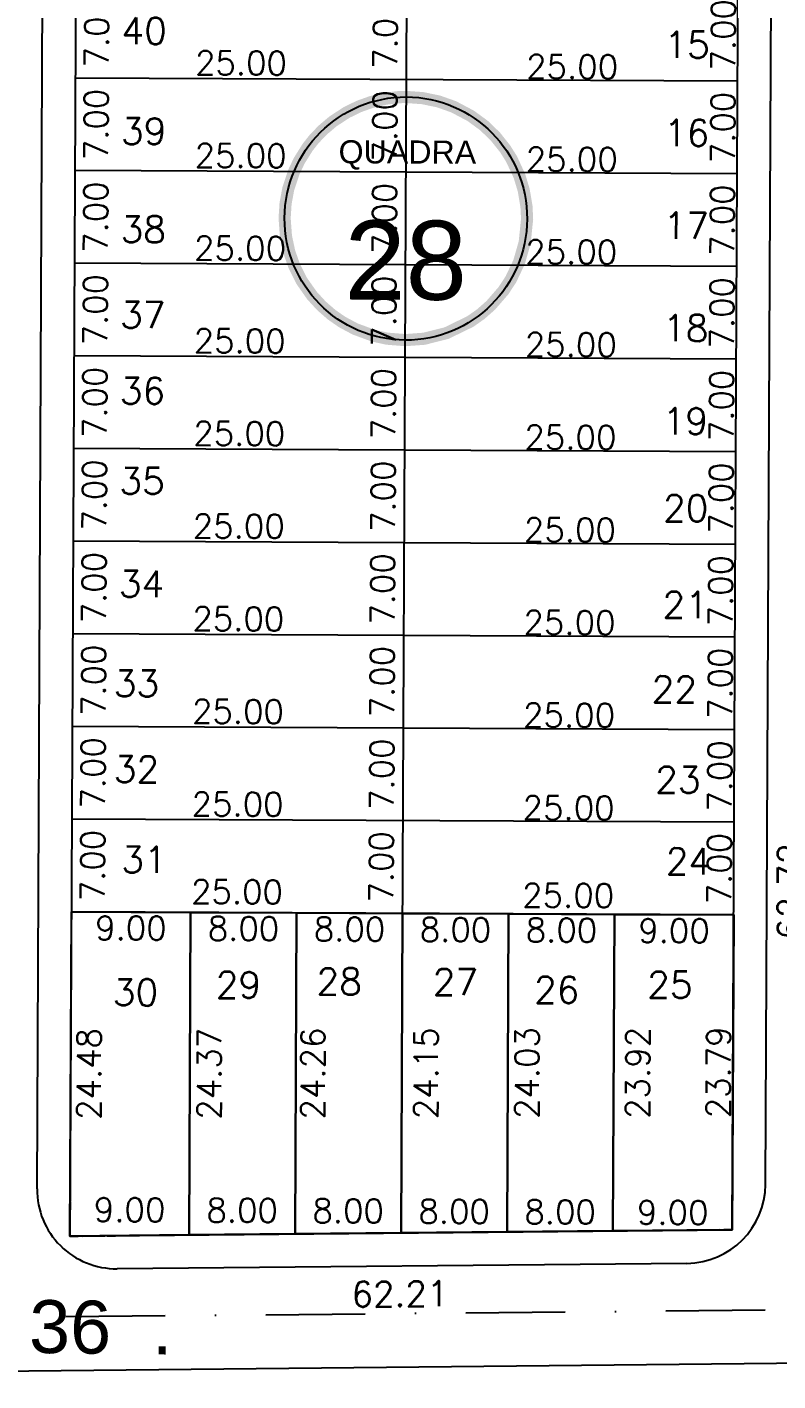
# Model space of a CAD drawing. Header units: millimetres. Extents: x -4430026 to 4783824, y 584 to 9593110.
# Drawn here: x 2924.2 to 2980.8, y 1505.6 to 1607.9 of the extents above; entities that cross this region are included whole.
import ezdxf
from ezdxf.enums import TextEntityAlignment as Align

# ---------------------------------------------------------------- set-up
doc = ezdxf.new("R2010")
doc.units = ezdxf.units.MM
for name, pattern in [('DASHDOT', [1, 0.5, -0.25, 0, -0.25]), ('HIDDEN', [0.375, 0.25, -0.125]), ('HIDDEN2', [0.1875, 0.125, -0.0625])]:
    doc.linetypes.add(name, pattern=pattern)
for name, color, linetype in [('BOUNDARY LOTES', 2, 'Continuous'), ('Calçada', 1, 'Continuous'), ('CANTOS', 9, 'HIDDEN'), ('Cota', 8, 'Continuous'), ('COTAS', 8, 'Continuous'), ('Lotes', 2, 'Continuous'), ('Nomes de Ruas', 3, 'Continuous'), ('Numero de lotes', 5, 'Continuous'), ('númeraçãoquadras', 4, 'Continuous'), ('Projeção', 8, 'HIDDEN2'), ('QUADRA', 4, 'Continuous')]:
    doc.layers.add(name, color=color, linetype=linetype)
doc.styles.add('arcad1', font='romans.shx')
doc.styles.add('ARIAL', font='arial.ttf', dxfattribs={"height": 0.25})
doc.styles.add('ROMANS', font='romans.shx')
doc.styles.add('STYLE1', font='sanss___.ttf')
doc.dimstyles.new('BOLA100', dxfattribs={"dimscale": 0, "dimtxt": 1.9, "dimasz": 0.18, "dimexe": 0.18, "dimexo": 0.063, "dimgap": 0, "dimtad": 1, "dimzin": 4, "dimdsep": 46, "dimtxsty": 'ROMANS', "dimcen": 0.09, "dimse1": 1, "dimse2": 1, "dimsd1": 1, "dimsd2": 1, "dimclrt": 256, "dimaunit": 1, "dimadec": 4, "dimazin": 0, "dimtfac": 1.2, "dimtix": 1, "dimtmove": 2, "dimatfit": 3, "dimfxl": 1, "dimtvp": 2, "dimtolj": 1, "dimtzin": 4, "dimarcsym": 0})
doc.dimstyles.get("Standard").update_dxf_attribs({"dimtxt": 0.18, "dimasz": 0.18, "dimexe": 0.18, "dimexo": 0.0625, "dimgap": 0.09, "dimtad": 0, "dimtih": 1, "dimtoh": 1, "dimdec": 4, "dimzin": 0, "dimdsep": 46, "dimtxsty": 'Standard', "dimcen": 0.09, "dimadec": 0, "dimazin": 0, "dimtfac": 1, "dimtdec": 4, "dimtofl": 0, "dimtmove": 0, "dimatfit": 3, "dimfxl": 1, "dimtolj": 1, "dimtzin": 0, "dimarcsym": 0})

# ---------------------------------------------------------------- blocks, each defined once
blk = doc.blocks.new('NUM_quadra')
at = {"color": 6, "const_width": 0.02}
blk.add_lwpolyline([(-0.0134, 0.1996), (-0.034, 0.1971), (-0.0579, 0.1914), (-0.0779, 0.1842), (-0.0981, 0.1743), (-0.1208, 0.1594), (-0.1377, 0.145), (-0.1521, 0.1299), (-0.1625, 0.1166), (-0.1764, 0.0942), (-0.1852, 0.0754), (-0.1941, 0.0483), (-0.1985, 0.0243), (-0.2, 0), (-0.1977, -0.0299), (-0.1921, -0.0556), (-0.1839, -0.0786), (-0.1713, -0.1033), (-0.1546, -0.1269), (-0.1389, -0.1439), (-0.1219, -0.1586), (-0.1046, -0.1705), (-0.0831, -0.1819), (-0.0531, -0.1928), (-0.0302, -0.1977), (0, -0.2), (0.0309, -0.1976), (0.0677, -0.1882), (0.1069, -0.169), (0.124, -0.1569), (0.1407, -0.1421), (0.1614, -0.1181), (0.1737, -0.0992), (0.187, -0.071), (0.1962, -0.0386), (0.2, 0), (0.1989, 0.0205), (0.1943, 0.0473), (0.1871, 0.0707), (0.1741, 0.0984), (0.1635, 0.1151), (0.1472, 0.1354), (0.1285, 0.1533), (0.1063, 0.1694), (0.0782, 0.1841), (0.0533, 0.1928), (0.0267, 0.1982), (0, 0.2)], close=True, dxfattribs=at)
blk.add_circle((0, 0), 0.2)
at = {"color": 3, "insert": (-0.1114, 0.1285), "char_height": 0.038, "width": 0.2663, "attachment_point": 1, "style": 'STYLE1'}
blk.add_mtext('\\fArial|b0|i0|c0|p34;QUADRA', dxfattribs=at)
at = {"color": 3, "style": 'STYLE1'}
blk.add_attdef('00', text='', height=0.13, dxfattribs=at).set_placement((0, -0.1335), align=Align.CENTER)
blk = doc.blocks.new('*D13719')
at = {"layer": 'DEFPOINTS', "color": 0, "linetype": 'ByBlock'}
for p in [(2983.46, 1510.96), (2983.46, 1510.96), (2921.26, 1510.37)]:
    blk.add_point(p, dxfattribs=at)
at = {"layer": 'COTAS', "linetype": 'ByBlock', "insert": (2952.31, 1512.16), "char_height": 1.9, "attachment_point": 5, "rotation": 0.5439, "style": 'ROMANS'}
blk.add_mtext('\\A1;62.21', dxfattribs=at)
blk = doc.blocks.new('*D13726')
at = {"layer": 'DEFPOINTS', "color": 0, "linetype": 'ByBlock'}
for p in [(2983.76, 1573.67), (2983.46, 1510.96), (2983.46, 1510.96)]:
    blk.add_point(p, dxfattribs=at)
at = {"layer": 'COTAS', "linetype": 'ByBlock', "insert": (2981.78, 1542.57), "char_height": 1.9, "attachment_point": 5, "rotation": 89.7286, "style": 'ROMANS'}
blk.add_mtext('\\A1;62.72', dxfattribs=at)
blk = doc.blocks.new('*D11274')
at = {"layer": 'DEFPOINTS', "color": 0}
for p in [(2977.51, 1540.79), (2980.01, 1540.78), (2977.39, 1517)]:
    blk.add_point(p, dxfattribs=at)
at = {"layer": 'Cota', "color": 41, "insert": (2976.35, 1528.9), "char_height": 1.8, "attachment_point": 5, "rotation": 89.7286, "style": 'ROMANS'}
blk.add_mtext('\\A1;23.79', dxfattribs=at)
blk = doc.blocks.new('*D11312')
at = {"layer": 'DEFPOINTS', "color": 0}
for p in [(2929.98, 1611.02), (2929.95, 1604.02), (2932.99, 1604)]:
    blk.add_point(p, dxfattribs=at)
at = {"layer": 'Cota', "color": 41, "insert": (2929.41, 1607.52), "char_height": 1.8, "attachment_point": 5, "rotation": 89.7286, "style": 'ROMANS'}
blk.add_mtext('\\A1;7.00', dxfattribs=at)
blk = doc.blocks.new('*D11313')
at = {"layer": 'DEFPOINTS', "color": 0}
for p in [(2927.81, 1604.5), (2952.81, 1604.39), (2952.79, 1601.5)]:
    blk.add_point(p, dxfattribs=at)
at = {"layer": 'Cota', "color": 41, "insert": (2940.31, 1605.16), "char_height": 1.8, "attachment_point": 5, "rotation": 359.7286, "style": 'ROMANS'}
blk.add_mtext('\\A1;25.00', dxfattribs=at)
blk = doc.blocks.new('*D11314')
at = {"layer": 'DEFPOINTS', "color": 0}
for p in [(2952.81, 1604.3), (2977.81, 1604.18), (2977.79, 1601.23)]:
    blk.add_point(p, dxfattribs=at)
at = {"layer": 'Cota', "color": 41, "insert": (2965.31, 1604.88), "char_height": 1.8, "attachment_point": 5, "rotation": 359.7286, "style": 'ROMANS'}
blk.add_mtext('\\A1;25.00', dxfattribs=at)
blk = doc.blocks.new('*D11315')
at = {"layer": 'DEFPOINTS', "color": 0}
for p in [(2971.65, 1610.82), (2971.61, 1603.82), (2980.3, 1603.78)]:
    blk.add_point(p, dxfattribs=at)
at = {"layer": 'Cota', "color": 41, "insert": (2976.72, 1607.29), "char_height": 1.8, "attachment_point": 5, "rotation": 89.7286, "style": 'ROMANS'}
blk.add_mtext('\\A1;7.00', dxfattribs=at)
blk = doc.blocks.new('*D11316')
at = {"layer": 'DEFPOINTS', "color": 0}
for p in [(2947.29, 1610.93), (2947.25, 1603.93), (2954.79, 1603.9)]:
    blk.add_point(p, dxfattribs=at)
at = {"layer": 'Cota', "color": 41, "insert": (2951.2, 1607.41), "char_height": 1.8, "attachment_point": 5, "rotation": 89.7286, "style": 'ROMANS'}
blk.add_mtext('\\A1;7.00', dxfattribs=at)
blk = doc.blocks.new('*D11317')
at = {"layer": 'DEFPOINTS', "color": 0}
for p in [(2929.95, 1604.02), (2929.91, 1597.02), (2932.96, 1597)]:
    blk.add_point(p, dxfattribs=at)
at = {"layer": 'Cota', "color": 41, "insert": (2929.37, 1600.52), "char_height": 1.8, "attachment_point": 5, "rotation": 89.7286, "style": 'ROMANS'}
blk.add_mtext('\\A1;7.00', dxfattribs=at)
blk = doc.blocks.new('*D11318')
at = {"layer": 'DEFPOINTS', "color": 0}
for p in [(2927.77, 1597.5), (2952.77, 1597.39), (2952.76, 1594.5)]:
    blk.add_point(p, dxfattribs=at)
at = {"layer": 'Cota', "color": 41, "insert": (2940.28, 1598.16), "char_height": 1.8, "attachment_point": 5, "rotation": 359.7286, "style": 'ROMANS'}
blk.add_mtext('\\A1;25.00', dxfattribs=at)
blk = doc.blocks.new('*D11319')
at = {"layer": 'DEFPOINTS', "color": 0}
for p in [(2952.77, 1597.3), (2977.77, 1597.18), (2977.76, 1594.23)]:
    blk.add_point(p, dxfattribs=at)
at = {"layer": 'Cota', "color": 41, "insert": (2965.28, 1597.88), "char_height": 1.8, "attachment_point": 5, "rotation": 359.7286, "style": 'ROMANS'}
blk.add_mtext('\\A1;25.00', dxfattribs=at)
blk = doc.blocks.new('*D11320')
at = {"layer": 'DEFPOINTS', "color": 0}
for p in [(2971.61, 1603.82), (2971.58, 1596.82), (2980.27, 1596.78)]:
    blk.add_point(p, dxfattribs=at)
at = {"layer": 'Cota', "color": 41, "insert": (2976.69, 1600.29), "char_height": 1.8, "attachment_point": 5, "rotation": 89.7286, "style": 'ROMANS'}
blk.add_mtext('\\A1;7.00', dxfattribs=at)
blk = doc.blocks.new('*D11321')
at = {"layer": 'DEFPOINTS', "color": 0}
for p in [(2947.25, 1603.93), (2947.22, 1596.93), (2954.75, 1596.9)]:
    blk.add_point(p, dxfattribs=at)
at = {"layer": 'Cota', "color": 41, "insert": (2951.17, 1600.41), "char_height": 1.8, "attachment_point": 5, "rotation": 89.7286, "style": 'ROMANS'}
blk.add_mtext('\\A1;7.00', dxfattribs=at)
blk = doc.blocks.new('*D11322')
at = {"layer": 'DEFPOINTS', "color": 0}
for p in [(2929.91, 1597.02), (2929.88, 1590.02), (2932.92, 1590)]:
    blk.add_point(p, dxfattribs=at)
at = {"layer": 'Cota', "color": 41, "insert": (2929.34, 1593.52), "char_height": 1.8, "attachment_point": 5, "rotation": 89.7286, "style": 'ROMANS'}
blk.add_mtext('\\A1;7.00', dxfattribs=at)
blk = doc.blocks.new('*D11323')
at = {"layer": 'DEFPOINTS', "color": 0}
for p in [(2927.74, 1590.5), (2952.74, 1590.39), (2952.73, 1587.5)]:
    blk.add_point(p, dxfattribs=at)
at = {"layer": 'Cota', "color": 41, "insert": (2940.24, 1591.16), "char_height": 1.8, "attachment_point": 5, "rotation": 359.7286, "style": 'ROMANS'}
blk.add_mtext('\\A1;25.00', dxfattribs=at)
blk = doc.blocks.new('*D11324')
at = {"layer": 'DEFPOINTS', "color": 0}
for p in [(2952.74, 1590.3), (2977.74, 1590.18), (2977.73, 1587.23)]:
    blk.add_point(p, dxfattribs=at)
at = {"layer": 'Cota', "color": 41, "insert": (2965.24, 1590.88), "char_height": 1.8, "attachment_point": 5, "rotation": 359.7286, "style": 'ROMANS'}
blk.add_mtext('\\A1;25.00', dxfattribs=at)
blk = doc.blocks.new('*D11325')
at = {"layer": 'DEFPOINTS', "color": 0}
for p in [(2971.58, 1596.82), (2971.55, 1589.82), (2980.24, 1589.78)]:
    blk.add_point(p, dxfattribs=at)
at = {"layer": 'Cota', "color": 41, "insert": (2976.65, 1593.29), "char_height": 1.8, "attachment_point": 5, "rotation": 89.7286, "style": 'ROMANS'}
blk.add_mtext('\\A1;7.00', dxfattribs=at)
blk = doc.blocks.new('*D11326')
at = {"layer": 'DEFPOINTS', "color": 0}
for p in [(2947.22, 1596.93), (2947.19, 1589.93), (2954.72, 1589.9)]:
    blk.add_point(p, dxfattribs=at)
at = {"layer": 'Cota', "color": 41, "insert": (2951.14, 1593.42), "char_height": 1.8, "attachment_point": 5, "rotation": 89.7286, "style": 'ROMANS'}
blk.add_mtext('\\A1;7.00', dxfattribs=at)
blk = doc.blocks.new('*D11327')
at = {"layer": 'DEFPOINTS', "color": 0}
for p in [(2929.88, 1590.02), (2929.85, 1583.02), (2932.89, 1583)]:
    blk.add_point(p, dxfattribs=at)
at = {"layer": 'Cota', "color": 41, "insert": (2929.31, 1586.52), "char_height": 1.8, "attachment_point": 5, "rotation": 89.7286, "style": 'ROMANS'}
blk.add_mtext('\\A1;7.00', dxfattribs=at)
blk = doc.blocks.new('*D11328')
at = {"layer": 'DEFPOINTS', "color": 0}
for p in [(2927.71, 1583.5), (2952.71, 1583.39), (2952.69, 1580.5)]:
    blk.add_point(p, dxfattribs=at)
at = {"layer": 'Cota', "color": 41, "insert": (2940.21, 1584.16), "char_height": 1.8, "attachment_point": 5, "rotation": 359.7286, "style": 'ROMANS'}
blk.add_mtext('\\A1;25.00', dxfattribs=at)
blk = doc.blocks.new('*D11329')
at = {"layer": 'DEFPOINTS', "color": 0}
for p in [(2952.71, 1583.3), (2977.71, 1583.18), (2977.69, 1580.23)]:
    blk.add_point(p, dxfattribs=at)
at = {"layer": 'Cota', "color": 41, "insert": (2965.21, 1583.88), "char_height": 1.8, "attachment_point": 5, "rotation": 359.7286, "style": 'ROMANS'}
blk.add_mtext('\\A1;25.00', dxfattribs=at)
blk = doc.blocks.new('*D11330')
at = {"layer": 'DEFPOINTS', "color": 0}
for p in [(2971.55, 1589.82), (2971.51, 1582.82), (2980.2, 1582.78)]:
    blk.add_point(p, dxfattribs=at)
at = {"layer": 'Cota', "color": 41, "insert": (2976.62, 1586.29), "char_height": 1.8, "attachment_point": 5, "rotation": 89.7286, "style": 'ROMANS'}
blk.add_mtext('\\A1;7.00', dxfattribs=at)
blk = doc.blocks.new('*D11331')
at = {"layer": 'DEFPOINTS', "color": 0}
for p in [(2947.19, 1589.93), (2947.15, 1582.93), (2954.69, 1582.9)]:
    blk.add_point(p, dxfattribs=at)
at = {"layer": 'Cota', "color": 41, "insert": (2951.1, 1586.42), "char_height": 1.8, "attachment_point": 5, "rotation": 89.7286, "style": 'ROMANS'}
blk.add_mtext('\\A1;7.00', dxfattribs=at)
blk = doc.blocks.new('*D11332')
at = {"layer": 'DEFPOINTS', "color": 0}
for p in [(2929.85, 1583.02), (2929.81, 1576.02), (2932.86, 1576)]:
    blk.add_point(p, dxfattribs=at)
at = {"layer": 'Cota', "color": 41, "insert": (2929.27, 1579.52), "char_height": 1.8, "attachment_point": 5, "rotation": 89.7286, "style": 'ROMANS'}
blk.add_mtext('\\A1;7.00', dxfattribs=at)
blk = doc.blocks.new('*D11333')
at = {"layer": 'DEFPOINTS', "color": 0}
for p in [(2927.67, 1576.5), (2952.67, 1576.39), (2952.66, 1573.5)]:
    blk.add_point(p, dxfattribs=at)
at = {"layer": 'Cota', "color": 41, "insert": (2940.18, 1577.16), "char_height": 1.8, "attachment_point": 5, "rotation": 359.7286, "style": 'ROMANS'}
blk.add_mtext('\\A1;25.00', dxfattribs=at)
blk = doc.blocks.new('*D11334')
at = {"layer": 'DEFPOINTS', "color": 0}
for p in [(2952.67, 1576.3), (2977.67, 1576.18), (2977.66, 1573.23)]:
    blk.add_point(p, dxfattribs=at)
at = {"layer": 'Cota', "color": 41, "insert": (2965.18, 1576.88), "char_height": 1.8, "attachment_point": 5, "rotation": 359.7286, "style": 'ROMANS'}
blk.add_mtext('\\A1;25.00', dxfattribs=at)
blk = doc.blocks.new('*D11335')
at = {"layer": 'DEFPOINTS', "color": 0}
for p in [(2971.51, 1582.82), (2971.48, 1575.82), (2980.17, 1575.78)]:
    blk.add_point(p, dxfattribs=at)
at = {"layer": 'Cota', "color": 41, "insert": (2976.59, 1579.29), "char_height": 1.8, "attachment_point": 5, "rotation": 89.7286, "style": 'ROMANS'}
blk.add_mtext('\\A1;7.00', dxfattribs=at)
blk = doc.blocks.new('*D11336')
at = {"layer": 'DEFPOINTS', "color": 0}
for p in [(2947.15, 1582.93), (2947.12, 1575.93), (2954.65, 1575.9)]:
    blk.add_point(p, dxfattribs=at)
at = {"layer": 'Cota', "color": 41, "insert": (2951.07, 1579.42), "char_height": 1.8, "attachment_point": 5, "rotation": 89.7286, "style": 'ROMANS'}
blk.add_mtext('\\A1;7.00', dxfattribs=at)
blk = doc.blocks.new('*D11337')
at = {"layer": 'DEFPOINTS', "color": 0}
for p in [(2929.81, 1576.02), (2929.78, 1569.02), (2932.82, 1569)]:
    blk.add_point(p, dxfattribs=at)
at = {"layer": 'Cota', "color": 41, "insert": (2929.24, 1572.52), "char_height": 1.8, "attachment_point": 5, "rotation": 89.7286, "style": 'ROMANS'}
blk.add_mtext('\\A1;7.00', dxfattribs=at)
blk = doc.blocks.new('*D11338')
at = {"layer": 'DEFPOINTS', "color": 0}
for p in [(2927.64, 1569.5), (2952.64, 1569.39), (2952.63, 1566.5)]:
    blk.add_point(p, dxfattribs=at)
at = {"layer": 'Cota', "color": 41, "insert": (2940.14, 1570.16), "char_height": 1.8, "attachment_point": 5, "rotation": 359.7286, "style": 'ROMANS'}
blk.add_mtext('\\A1;25.00', dxfattribs=at)
blk = doc.blocks.new('*D11339')
at = {"layer": 'DEFPOINTS', "color": 0}
for p in [(2952.64, 1569.3), (2977.64, 1569.18), (2977.63, 1566.23)]:
    blk.add_point(p, dxfattribs=at)
at = {"layer": 'Cota', "color": 41, "insert": (2965.14, 1569.88), "char_height": 1.8, "attachment_point": 5, "rotation": 359.7286, "style": 'ROMANS'}
blk.add_mtext('\\A1;25.00', dxfattribs=at)
blk = doc.blocks.new('*D11340')
at = {"layer": 'DEFPOINTS', "color": 0}
for p in [(2971.48, 1575.82), (2971.45, 1568.82), (2980.14, 1568.78)]:
    blk.add_point(p, dxfattribs=at)
at = {"layer": 'Cota', "color": 41, "insert": (2976.56, 1572.29), "char_height": 1.8, "attachment_point": 5, "rotation": 89.7286, "style": 'ROMANS'}
blk.add_mtext('\\A1;7.00', dxfattribs=at)
blk = doc.blocks.new('*D11341')
at = {"layer": 'DEFPOINTS', "color": 0}
for p in [(2947.12, 1575.93), (2947.09, 1568.93), (2954.62, 1568.9)]:
    blk.add_point(p, dxfattribs=at)
at = {"layer": 'Cota', "color": 41, "insert": (2951.04, 1572.42), "char_height": 1.8, "attachment_point": 5, "rotation": 89.7286, "style": 'ROMANS'}
blk.add_mtext('\\A1;7.00', dxfattribs=at)
blk = doc.blocks.new('*D11342')
at = {"layer": 'DEFPOINTS', "color": 0}
for p in [(2929.78, 1569.02), (2929.75, 1562.02), (2932.79, 1562)]:
    blk.add_point(p, dxfattribs=at)
at = {"layer": 'Cota', "color": 41, "insert": (2929.21, 1565.52), "char_height": 1.8, "attachment_point": 5, "rotation": 89.7286, "style": 'ROMANS'}
blk.add_mtext('\\A1;7.00', dxfattribs=at)
blk = doc.blocks.new('*D11343')
at = {"layer": 'DEFPOINTS', "color": 0}
for p in [(2927.61, 1562.5), (2952.61, 1562.39), (2952.59, 1559.5)]:
    blk.add_point(p, dxfattribs=at)
at = {"layer": 'Cota', "color": 41, "insert": (2940.11, 1563.16), "char_height": 1.8, "attachment_point": 5, "rotation": 359.7286, "style": 'ROMANS'}
blk.add_mtext('\\A1;25.00', dxfattribs=at)
blk = doc.blocks.new('*D11344')
at = {"layer": 'DEFPOINTS', "color": 0}
for p in [(2952.61, 1562.3), (2977.61, 1562.18), (2977.59, 1559.23)]:
    blk.add_point(p, dxfattribs=at)
at = {"layer": 'Cota', "color": 41, "insert": (2965.11, 1562.88), "char_height": 1.8, "attachment_point": 5, "rotation": 359.7286, "style": 'ROMANS'}
blk.add_mtext('\\A1;25.00', dxfattribs=at)
blk = doc.blocks.new('*D11345')
at = {"layer": 'DEFPOINTS', "color": 0}
for p in [(2971.45, 1568.82), (2971.41, 1561.82), (2980.11, 1561.78)]:
    blk.add_point(p, dxfattribs=at)
at = {"layer": 'Cota', "color": 41, "insert": (2976.52, 1565.29), "char_height": 1.8, "attachment_point": 5, "rotation": 89.7286, "style": 'ROMANS'}
blk.add_mtext('\\A1;7.00', dxfattribs=at)
blk = doc.blocks.new('*D11346')
at = {"layer": 'DEFPOINTS', "color": 0}
for p in [(2947.09, 1568.93), (2947.05, 1561.93), (2954.59, 1561.9)]:
    blk.add_point(p, dxfattribs=at)
at = {"layer": 'Cota', "color": 41, "insert": (2951, 1565.42), "char_height": 1.8, "attachment_point": 5, "rotation": 89.7286, "style": 'ROMANS'}
blk.add_mtext('\\A1;7.00', dxfattribs=at)
blk = doc.blocks.new('*D11347')
at = {"layer": 'DEFPOINTS', "color": 0}
for p in [(2929.75, 1562.02), (2929.71, 1555.02), (2932.76, 1555)]:
    blk.add_point(p, dxfattribs=at)
at = {"layer": 'Cota', "color": 41, "insert": (2929.18, 1558.52), "char_height": 1.8, "attachment_point": 5, "rotation": 89.7286, "style": 'ROMANS'}
blk.add_mtext('\\A1;7.00', dxfattribs=at)
blk = doc.blocks.new('*D11348')
at = {"layer": 'DEFPOINTS', "color": 0}
for p in [(2927.58, 1555.5), (2952.57, 1555.39), (2952.56, 1552.5)]:
    blk.add_point(p, dxfattribs=at)
at = {"layer": 'Cota', "color": 41, "insert": (2940.08, 1556.16), "char_height": 1.8, "attachment_point": 5, "rotation": 359.7286, "style": 'ROMANS'}
blk.add_mtext('\\A1;25.00', dxfattribs=at)
blk = doc.blocks.new('*D11349')
at = {"layer": 'DEFPOINTS', "color": 0}
for p in [(2952.57, 1555.3), (2977.57, 1555.18), (2977.56, 1552.23)]:
    blk.add_point(p, dxfattribs=at)
at = {"layer": 'Cota', "color": 41, "insert": (2965.08, 1555.88), "char_height": 1.8, "attachment_point": 5, "rotation": 359.7286, "style": 'ROMANS'}
blk.add_mtext('\\A1;25.00', dxfattribs=at)
blk = doc.blocks.new('*D11350')
at = {"layer": 'DEFPOINTS', "color": 0}
for p in [(2971.41, 1561.82), (2971.38, 1554.82), (2980.07, 1554.78)]:
    blk.add_point(p, dxfattribs=at)
at = {"layer": 'Cota', "color": 41, "insert": (2976.49, 1558.29), "char_height": 1.8, "attachment_point": 5, "rotation": 89.7286, "style": 'ROMANS'}
blk.add_mtext('\\A1;7.00', dxfattribs=at)
blk = doc.blocks.new('*D11351')
at = {"layer": 'DEFPOINTS', "color": 0}
for p in [(2947.05, 1561.93), (2947.02, 1554.93), (2954.55, 1554.9)]:
    blk.add_point(p, dxfattribs=at)
at = {"layer": 'Cota', "color": 41, "insert": (2950.97, 1558.42), "char_height": 1.8, "attachment_point": 5, "rotation": 89.7286, "style": 'ROMANS'}
blk.add_mtext('\\A1;7.00', dxfattribs=at)
blk = doc.blocks.new('*D11352')
at = {"layer": 'DEFPOINTS', "color": 0}
for p in [(2929.71, 1555.02), (2929.68, 1548.02), (2932.73, 1548)]:
    blk.add_point(p, dxfattribs=at)
at = {"layer": 'Cota', "color": 41, "insert": (2929.14, 1551.52), "char_height": 1.8, "attachment_point": 5, "rotation": 89.7286, "style": 'ROMANS'}
blk.add_mtext('\\A1;7.00', dxfattribs=at)
blk = doc.blocks.new('*D11353')
at = {"layer": 'DEFPOINTS', "color": 0}
for p in [(2927.54, 1548.5), (2952.54, 1548.39), (2952.53, 1545.5)]:
    blk.add_point(p, dxfattribs=at)
at = {"layer": 'Cota', "color": 41, "insert": (2940.05, 1549.16), "char_height": 1.8, "attachment_point": 5, "rotation": 359.7286, "style": 'ROMANS'}
blk.add_mtext('\\A1;25.00', dxfattribs=at)
blk = doc.blocks.new('*D11354')
at = {"layer": 'DEFPOINTS', "color": 0}
for p in [(2952.54, 1548.3), (2977.54, 1548.18), (2977.53, 1545.23)]:
    blk.add_point(p, dxfattribs=at)
at = {"layer": 'Cota', "color": 41, "insert": (2965.04, 1548.88), "char_height": 1.8, "attachment_point": 5, "rotation": 359.7286, "style": 'ROMANS'}
blk.add_mtext('\\A1;25.00', dxfattribs=at)
blk = doc.blocks.new('*D11355')
at = {"layer": 'DEFPOINTS', "color": 0}
for p in [(2971.38, 1554.82), (2971.35, 1547.82), (2980.04, 1547.78)]:
    blk.add_point(p, dxfattribs=at)
at = {"layer": 'Cota', "color": 41, "insert": (2976.46, 1551.29), "char_height": 1.8, "attachment_point": 5, "rotation": 89.7286, "style": 'ROMANS'}
blk.add_mtext('\\A1;7.00', dxfattribs=at)
blk = doc.blocks.new('*D11356')
at = {"layer": 'DEFPOINTS', "color": 0}
for p in [(2947.02, 1554.93), (2946.99, 1547.93), (2954.52, 1547.9)]:
    blk.add_point(p, dxfattribs=at)
at = {"layer": 'Cota', "color": 41, "insert": (2950.94, 1551.42), "char_height": 1.8, "attachment_point": 5, "rotation": 89.7286, "style": 'ROMANS'}
blk.add_mtext('\\A1;7.00', dxfattribs=at)
blk = doc.blocks.new('*D11357')
at = {"layer": 'DEFPOINTS', "color": 0}
for p in [(2929.68, 1548.02), (2929.65, 1541.02), (2932.69, 1541)]:
    blk.add_point(p, dxfattribs=at)
at = {"layer": 'Cota', "color": 41, "insert": (2929.11, 1544.52), "char_height": 1.8, "attachment_point": 5, "rotation": 89.7286, "style": 'ROMANS'}
blk.add_mtext('\\A1;7.00', dxfattribs=at)
blk = doc.blocks.new('*D11358')
at = {"layer": 'DEFPOINTS', "color": 0}
for p in [(2971.35, 1547.82), (2971.31, 1540.82), (2980.01, 1540.78)]:
    blk.add_point(p, dxfattribs=at)
at = {"layer": 'Cota', "color": 41, "insert": (2976.42, 1544.29), "char_height": 1.8, "attachment_point": 5, "rotation": 89.7286, "style": 'ROMANS'}
blk.add_mtext('\\A1;7.00', dxfattribs=at)
blk = doc.blocks.new('*D11359')
at = {"layer": 'DEFPOINTS', "color": 0}
for p in [(2946.99, 1547.93), (2946.95, 1540.93), (2954.49, 1540.9)]:
    blk.add_point(p, dxfattribs=at)
at = {"layer": 'Cota', "color": 41, "insert": (2950.9, 1544.42), "char_height": 1.8, "attachment_point": 5, "rotation": 89.7286, "style": 'ROMANS'}
blk.add_mtext('\\A1;7.00', dxfattribs=at)
blk = doc.blocks.new('*D11360')
at = {"layer": 'DEFPOINTS', "color": 0}
for p in [(2927.51, 1541.88), (2952.51, 1541.77), (2952.5, 1538.88)]:
    blk.add_point(p, dxfattribs=at)
at = {"layer": 'Cota', "color": 41, "insert": (2940.01, 1542.54), "char_height": 1.8, "attachment_point": 5, "rotation": 359.7286, "style": 'ROMANS'}
blk.add_mtext('\\A1;25.00', dxfattribs=at)
blk = doc.blocks.new('*D11361')
at = {"layer": 'DEFPOINTS', "color": 0}
for p in [(2952.51, 1541.68), (2977.51, 1541.56), (2977.5, 1538.6)]:
    blk.add_point(p, dxfattribs=at)
at = {"layer": 'Cota', "color": 41, "insert": (2965.01, 1542.26), "char_height": 1.8, "attachment_point": 5, "rotation": 359.7286, "style": 'ROMANS'}
blk.add_mtext('\\A1;25.00', dxfattribs=at)
blk = doc.blocks.new('*D11362')
at = {"layer": 'DEFPOINTS', "color": 0}
for p in [(2936.48, 1536.18), (2927.47, 1533.69), (2936.47, 1533.65)]:
    blk.add_point(p, dxfattribs=at)
at = {"layer": 'Cota', "color": 41, "insert": (2932, 1539.8), "char_height": 1.8, "attachment_point": 5, "rotation": 359.7286, "style": 'ROMANS'}
blk.add_mtext('\\A1;9.00', dxfattribs=at)
blk = doc.blocks.new('*D11363')
at = {"layer": 'DEFPOINTS', "color": 0}
for p in [(2944.51, 1540.95), (2944.48, 1536.14), (2936.47, 1533.65)]:
    blk.add_point(p, dxfattribs=at)
at = {"layer": 'Cota', "color": 41, "insert": (2940.5, 1539.76), "char_height": 1.8, "attachment_point": 5, "rotation": 359.7286, "style": 'ROMANS'}
blk.add_mtext('\\A1;8.00', dxfattribs=at)
blk = doc.blocks.new('*D11364')
at = {"layer": 'DEFPOINTS', "color": 0}
for p in [(2944.51, 1540.95), (2952.51, 1540.91), (2952.48, 1536.1)]:
    blk.add_point(p, dxfattribs=at)
at = {"layer": 'Cota', "color": 41, "insert": (2948.5, 1539.72), "char_height": 1.8, "attachment_point": 5, "rotation": 359.7286, "style": 'ROMANS'}
blk.add_mtext('\\A1;8.00', dxfattribs=at)
blk = doc.blocks.new('*D11365')
at = {"layer": 'DEFPOINTS', "color": 0}
for p in [(2952.51, 1540.91), (2960.51, 1540.87), (2960.48, 1536.06)]:
    blk.add_point(p, dxfattribs=at)
at = {"layer": 'Cota', "color": 41, "insert": (2956.5, 1539.68), "char_height": 1.8, "attachment_point": 5, "rotation": 359.7286, "style": 'ROMANS'}
blk.add_mtext('\\A1;8.00', dxfattribs=at)
blk = doc.blocks.new('*D11366')
at = {"layer": 'DEFPOINTS', "color": 0}
for p in [(2960.51, 1540.87), (2968.51, 1540.83), (2968.48, 1536.02)]:
    blk.add_point(p, dxfattribs=at)
at = {"layer": 'Cota', "color": 41, "insert": (2964.5, 1539.64), "char_height": 1.8, "attachment_point": 5, "rotation": 359.7286, "style": 'ROMANS'}
blk.add_mtext('\\A1;8.00', dxfattribs=at)
blk = doc.blocks.new('*D11367')
at = {"layer": 'DEFPOINTS', "color": 0}
for p in [(2968.51, 1540.83), (2977.51, 1540.79), (2977.48, 1535.98)]:
    blk.add_point(p, dxfattribs=at)
at = {"layer": 'Cota', "color": 41, "insert": (2973, 1539.6), "char_height": 1.8, "attachment_point": 5, "rotation": 359.7286, "style": 'ROMANS'}
blk.add_mtext('\\A1;9.00', dxfattribs=at)
blk = doc.blocks.new('*D11368')
at = {"layer": 'DEFPOINTS', "color": 0}
for p in [(2929.28, 1541.02), (2932.49, 1541), (2929.17, 1516.54)]:
    blk.add_point(p, dxfattribs=at)
at = {"layer": 'Cota', "color": 41, "insert": (2928.83, 1528.78), "char_height": 1.8, "attachment_point": 5, "rotation": 89.7286, "style": 'ROMANS'}
blk.add_mtext('\\A1;24.48', dxfattribs=at)
blk = doc.blocks.new('*D11369')
at = {"layer": 'DEFPOINTS', "color": 0}
for p in [(2936.51, 1540.98), (2936.39, 1516.61), (2941.46, 1516.59)]:
    blk.add_point(p, dxfattribs=at)
at = {"layer": 'Cota', "color": 41, "insert": (2937.91, 1528.79), "char_height": 1.8, "attachment_point": 5, "rotation": 89.7286, "style": 'ROMANS'}
blk.add_mtext('\\A1;24.37', dxfattribs=at)
blk = doc.blocks.new('*D11370')
at = {"layer": 'DEFPOINTS', "color": 0}
for p in [(2944.51, 1540.95), (2944.39, 1516.69), (2949.27, 1516.66)]:
    blk.add_point(p, dxfattribs=at)
at = {"layer": 'Cota', "color": 41, "insert": (2945.73, 1528.81), "char_height": 1.8, "attachment_point": 5, "rotation": 89.7286, "style": 'ROMANS'}
blk.add_mtext('\\A1;24.26', dxfattribs=at)
blk = doc.blocks.new('*D11371')
at = {"layer": 'DEFPOINTS', "color": 0}
for p in [(2952.51, 1540.91), (2957.92, 1540.88), (2952.39, 1516.76)]:
    blk.add_point(p, dxfattribs=at)
at = {"layer": 'Cota', "color": 41, "insert": (2954.27, 1528.83), "char_height": 1.8, "attachment_point": 5, "rotation": 89.7286, "style": 'ROMANS'}
blk.add_mtext('\\A1;24.15', dxfattribs=at)
blk = doc.blocks.new('*D11372')
at = {"layer": 'DEFPOINTS', "color": 0}
for p in [(2960.51, 1540.87), (2960.39, 1516.84), (2965.44, 1516.81)]:
    blk.add_point(p, dxfattribs=at)
at = {"layer": 'Cota', "color": 41, "insert": (2961.9, 1528.85), "char_height": 1.8, "attachment_point": 5, "rotation": 89.7286, "style": 'ROMANS'}
blk.add_mtext('\\A1;24.03', dxfattribs=at)
blk = doc.blocks.new('*D11373')
at = {"layer": 'DEFPOINTS', "color": 0}
for p in [(2968.51, 1540.83), (2968.39, 1516.91), (2973.8, 1516.89)]:
    blk.add_point(p, dxfattribs=at)
at = {"layer": 'Cota', "color": 41, "insert": (2970.26, 1528.86), "char_height": 1.8, "attachment_point": 5, "rotation": 89.7286, "style": 'ROMANS'}
blk.add_mtext('\\A1;23.92', dxfattribs=at)
blk = doc.blocks.new('*D11374')
at = {"layer": 'DEFPOINTS', "color": 0}
for p in [(2927.4, 1519.02), (2936.4, 1518.98), (2936.38, 1514.89)]:
    blk.add_point(p, dxfattribs=at)
at = {"layer": 'Cota', "color": 41, "insert": (2931.9, 1518.51), "char_height": 1.8, "attachment_point": 5, "rotation": 359.7286, "style": 'ROMANS'}
blk.add_mtext('\\A1;9.00', dxfattribs=at)
blk = doc.blocks.new('*D11375')
at = {"layer": 'DEFPOINTS', "color": 0}
for p in [(2936.4, 1518.98), (2944.39, 1517.41), (2944.38, 1514.85)]:
    blk.add_point(p, dxfattribs=at)
at = {"layer": 'Cota', "color": 41, "insert": (2940.4, 1518.47), "char_height": 1.8, "attachment_point": 5, "rotation": 359.7286, "style": 'ROMANS'}
blk.add_mtext('\\A1;8.00', dxfattribs=at)
blk = doc.blocks.new('*D11376')
at = {"layer": 'DEFPOINTS', "color": 0}
for p in [(2944.39, 1517.41), (2952.4, 1517.49), (2952.38, 1514.81)]:
    blk.add_point(p, dxfattribs=at)
at = {"layer": 'Cota', "color": 41, "insert": (2948.4, 1518.43), "char_height": 1.8, "attachment_point": 5, "rotation": 359.7286, "style": 'ROMANS'}
blk.add_mtext('\\A1;8.00', dxfattribs=at)
blk = doc.blocks.new('*D11377')
at = {"layer": 'DEFPOINTS', "color": 0}
for p in [(2952.4, 1517.49), (2960.4, 1517.56), (2960.38, 1514.77)]:
    blk.add_point(p, dxfattribs=at)
at = {"layer": 'Cota', "color": 41, "insert": (2956.4, 1518.39), "char_height": 1.8, "attachment_point": 5, "rotation": 359.7286, "style": 'ROMANS'}
blk.add_mtext('\\A1;8.00', dxfattribs=at)
blk = doc.blocks.new('*D11378')
at = {"layer": 'DEFPOINTS', "color": 0}
for p in [(2960.4, 1517.56), (2968.4, 1517.64), (2968.38, 1514.73)]:
    blk.add_point(p, dxfattribs=at)
at = {"layer": 'Cota', "color": 41, "insert": (2964.4, 1518.35), "char_height": 1.8, "attachment_point": 5, "rotation": 359.7286, "style": 'ROMANS'}
blk.add_mtext('\\A1;8.00', dxfattribs=at)
blk = doc.blocks.new('*D11379')
at = {"layer": 'DEFPOINTS', "color": 0}
for p in [(2968.4, 1517.64), (2977.4, 1517.72), (2977.38, 1514.69)]:
    blk.add_point(p, dxfattribs=at)
at = {"layer": 'Cota', "color": 41, "insert": (2972.9, 1518.31), "char_height": 1.8, "attachment_point": 5, "rotation": 359.7286, "style": 'ROMANS'}
blk.add_mtext('\\A1;9.00', dxfattribs=at)

msp = doc.modelspace()

# ---------------------------------------------------------------- linework, layer by layer
at = {"layer": 'BOUNDARY LOTES', "elevation": 2.439}
for points in [[(2927.507, 1541.026), (2936.506, 1540.984), (2936.391, 1516.609), (2927.392, 1516.524)], [(2936.506, 1540.984), (2944.506, 1540.946), (2944.391, 1516.685), (2936.391, 1516.609)], [(2944.506, 1540.946), (2952.506, 1540.908), (2952.392, 1516.761), (2944.391, 1516.685)], [(2952.506, 1540.908), (2960.506, 1540.87), (2960.392, 1516.837), (2952.392, 1516.761)], [(2960.506, 1540.87), (2968.506, 1540.832), (2968.393, 1516.913), (2960.394, 1516.837)], [(2968.506, 1540.832), (2977.506, 1540.79), (2977.393, 1516.998), (2968.393, 1516.913)]]:
    msp.add_lwpolyline(points, close=True, dxfattribs=at)
at = {"layer": 'Calçada'}
for p, q in [((2979.91, 1520.437, 2.439), (2980.684, 1683.941, 2.439)), ((2924.907, 1520.086, 2.439), (2925.68, 1683.234, 2.439)), ((2973.967, 1514.466, 2.439), (2930.964, 1514.058, 2.439))]:
    msp.add_line(p, q, dxfattribs=at)
at = {"layer": 'Calçada', "lineweight": -3}
msp.add_line((3396.168, 1511.273, 2.439), (2868.585, 1505.731), dxfattribs=at)
at = {"layer": 'Calçada'}
for centre, start, end in [((2930.907, 1520.057, 2.439), 179.72858, 270.54386), ((2973.91, 1520.465, 2.439), 270.54386, 359.72858)]:
    msp.add_arc(centre, 6, start, end, dxfattribs=at)
at = {"layer": 'CANTOS', "ltscale": 2.5, "elevation": 2.439}
for points in [[(2927.407, 1520.074), (2927.39, 1516.524), (2930.94, 1516.557)], [(2977.41, 1520.449), (2977.393, 1516.998), (2973.943, 1516.966)]]:
    msp.add_lwpolyline(points, dxfattribs=at)
at = {"layer": 'Lotes'}
for p, q in [((2952.392, 1516.761, 2.439), (2953.199, 1687.088, 2.439)), ((2977.804, 1603.789, 2.439), (2927.805, 1604.026, 2.439)), ((2977.771, 1596.789, 2.439), (2927.772, 1597.026, 2.439)), ((2977.738, 1589.789, 2.439), (2927.739, 1590.026, 2.439)), ((2977.705, 1582.789, 2.439), (2927.705, 1583.026, 2.439)), ((2977.672, 1575.789, 2.439), (2927.672, 1576.026, 2.439)), ((2977.639, 1568.789, 2.439), (2927.639, 1569.026, 2.439)), ((2977.605, 1561.789, 2.439), (2927.606, 1562.026, 2.439)), ((2977.572, 1554.789, 2.439), (2927.573, 1555.026, 2.439)), ((2977.539, 1547.789, 2.439), (2927.54, 1548.026, 2.439)), ((2977.506, 1540.79, 2.439), (2927.507, 1541.026, 2.439)), ((2936.391, 1516.609, 2.439), (2936.506, 1540.984, 2.439)), ((2944.391, 1516.685, 2.439), (2944.506, 1540.946, 2.439)), ((2960.392, 1516.837, 2.439), (2960.506, 1540.87, 2.439)), ((2968.393, 1516.913, 2.439), (2968.506, 1540.832, 2.439))]:
    msp.add_line(p, q, dxfattribs=at)
at = {"layer": 'Projeção', "linetype": 'DASHDOT', "ltscale": 15}
msp.add_line((3629.153, 1517.085, 2.439), (2417.533, 1505.584, 2.439), dxfattribs=at)
at = {"layer": 'QUADRA', "elevation": 2.439}
msp.add_lwpolyline([(2927.39, 1516.524), (2977.393, 1516.998), (2978.201, 1687.532), (2928.196, 1686.644), (2927.39, 1516.524)], close=True, dxfattribs=at)

# ---------------------------------------------------------------- block references
at = {"layer": 'númeraçãoquadras', "linetype": 'ByBlock', "extrusion": (0.084423, -0.000343131, 0.99643)}
ref = msp.add_blockref('NUM_quadra', (1605.395, -2935.53, 251.164), dxfattribs=dict(at, xscale=45.93175888062505, yscale=45.93175888063583, zscale=45.9317585301846, rotation=270.0385460290153))
ref.add_attrib('00', '28', dxfattribs={"layer": '0', "color": 3, "extrusion": (0.084423, -0.000343131, 0.99643), "height": 5.9711, "rotation": 270.03855, "style": 'STYLE1'}).set_placement((1599.265, -2935.534, 251.164), align=Align.CENTER)

# ---------------------------------------------------------------- texts
at = {"layer": 'Nomes de Ruas', "extrusion": (-0.084173, 0.020544, 0.996239), "style": 'ARIAL'}
msp.add_text('RUA 36  .', height=4, rotation=102.96746, dxfattribs=at).set_placement((-2159.756, 2472.426, -215.028), align=Align.MIDDLE_CENTER)
at = {"layer": 'Numero de lotes', "style": 'arcad1'}
for s, p in [('40', (2933, 1607.584, 2.439)), ('15', (2973.987, 1606.536, 2.439)), ('39', (2932.964, 1600.006, 2.439)), ('16', (2973.956, 1599.88, 2.439)), ('17', (2973.922, 1592.877, 2.439)), ('38', (2932.929, 1592.59, 2.439)), ('37', (2932.898, 1586.13, 2.439)), ('18', (2973.886, 1585.134, 2.439)), ('36', (2932.871, 1580.388, 2.439)), ('19', (2973.852, 1578.098, 2.439)), ('35', (2932.839, 1573.582, 2.439)), ('20', (2973.885, 1571.52, 2.439)), ('34', (2932.802, 1565.806, 2.439)), ('21', (2973.85, 1564.228, 2.439)), ('33', (2932.416, 1558.281, 2.439)), ('22', (2973.024, 1557.84, 2.439)), ('32', (2932.415, 1551.801, 2.439)), ('23', (2973.292, 1551.007, 2.439)), ('31', (2932.982, 1544.969, 2.439)), ('24', (2974.091, 1544.845, 2.439)), ('29', (2940.114, 1535.504, 2.439)), ('28', (2947.728, 1535.764, 2.439)), ('27', (2956.497, 1535.722, 2.439)), ('25', (2972.689, 1535.516, 2.439)), ('30', (2932.344, 1534.94, 2.439)), ('26', (2964.144, 1535.129, 2.439))]:
    msp.add_text(s, height=2, rotation=359.72858, dxfattribs=at).set_placement(p, align=Align.MIDDLE_CENTER)

# ---------------------------------------------------------------- dimensions: what is measured, and where the dimension line sits
at = {"layer": 'Cota'}
for p1, p2, distance, picture, middle in [((2929.979, 1611.015, 2.439), (2929.946, 1604.016, 2.439), 3.045, '*D11312', (2929.407, 1607.518, 2.439)), ((2947.287, 1610.933, 2.439), (2947.253, 1603.934, 2.439), 7.532, '*D11316', (2951.202, 1607.415, 2.439)), ((2971.645, 1610.818, 2.439), (2971.612, 1603.818, 2.439), 8.692, '*D11315', (2976.721, 1607.294, 2.439)), ((2927.807, 1604.504, 2.439), (2952.807, 1604.386, 2.439), -2.882, '*D11313', (2940.31, 1605.163, 2.439)), ((2952.807, 1604.302, 2.439), (2977.806, 1604.184, 2.439), -2.959, '*D11314', (2965.309, 1604.884, 2.439)), ((2929.946, 1604.016, 2.439), (2929.913, 1597.016, 2.439), 3.045, '*D11317', (2929.374, 1600.518, 2.439)), ((2947.253, 1603.934, 2.439), (2947.22, 1596.934, 2.439), 7.532, '*D11321', (2951.169, 1600.415, 2.439)), ((2971.612, 1603.818, 2.439), (2971.579, 1596.818, 2.439), 8.692, '*D11320', (2976.688, 1600.294, 2.439)), ((2927.774, 1597.504, 2.439), (2952.774, 1597.386, 2.439), -2.882, '*D11318', (2940.277, 1598.163, 2.439)), ((2952.773, 1597.302, 2.439), (2977.773, 1597.184, 2.439), -2.959, '*D11319', (2965.276, 1597.884, 2.439)), ((2929.913, 1597.016, 2.439), (2929.88, 1590.016, 2.439), 3.045, '*D11322', (2929.341, 1593.518, 2.439)), ((2947.22, 1596.934, 2.439), (2947.187, 1589.934, 2.439), 7.532, '*D11326', (2951.136, 1593.415, 2.439)), ((2971.579, 1596.818, 2.439), (2971.546, 1589.818, 2.439), 8.692, '*D11325', (2976.655, 1593.294, 2.439)), ((2927.741, 1590.504, 2.439), (2952.741, 1590.386, 2.439), -2.882, '*D11323', (2940.244, 1591.163, 2.439)), ((2952.74, 1590.302, 2.439), (2977.74, 1590.184, 2.439), -2.959, '*D11324', (2965.243, 1590.884, 2.439)), ((2929.88, 1590.016, 2.439), (2929.846, 1583.016, 2.439), 3.045, '*D11327', (2929.308, 1586.518, 2.439)), ((2947.187, 1589.934, 2.439), (2947.154, 1582.934, 2.439), 7.532, '*D11331', (2951.102, 1586.415, 2.439)), ((2971.546, 1589.818, 2.439), (2971.513, 1582.818, 2.439), 8.692, '*D11330', (2976.622, 1586.294, 2.439)), ((2927.708, 1583.504, 2.439), (2952.707, 1583.386, 2.439), -2.882, '*D11328', (2940.211, 1584.163, 2.439)), ((2952.707, 1583.302, 2.439), (2977.707, 1583.184, 2.439), -2.959, '*D11329', (2965.21, 1583.885, 2.439)), ((2929.846, 1583.016, 2.439), (2929.813, 1576.016, 2.439), 3.045, '*D11332', (2929.275, 1579.518, 2.439)), ((2947.154, 1582.934, 2.439), (2947.121, 1575.934, 2.439), 7.532, '*D11336', (2951.069, 1579.415, 2.439)), ((2971.513, 1582.818, 2.439), (2971.479, 1575.818, 2.439), 8.692, '*D11335', (2976.588, 1579.294, 2.439)), ((2927.675, 1576.504, 2.439), (2952.674, 1576.386, 2.439), -2.882, '*D11333', (2940.178, 1577.163, 2.439)), ((2952.674, 1576.302, 2.439), (2977.674, 1576.184, 2.439), -2.959, '*D11334', (2965.177, 1576.885, 2.439)), ((2929.813, 1576.016, 2.439), (2929.78, 1569.016, 2.439), 3.045, '*D11337', (2929.242, 1572.519, 2.439)), ((2947.121, 1575.934, 2.439), (2947.088, 1568.934, 2.439), 7.532, '*D11341', (2951.036, 1572.415, 2.439)), ((2971.479, 1575.818, 2.439), (2971.446, 1568.819, 2.439), 8.692, '*D11340', (2976.555, 1572.294, 2.439)), ((2927.641, 1569.505, 2.439), (2952.641, 1569.386, 2.439), -2.882, '*D11338', (2940.145, 1570.163, 2.439)), ((2952.641, 1569.302, 2.439), (2977.64, 1569.184, 2.439), -2.959, '*D11339', (2965.144, 1569.885, 2.439)), ((2929.78, 1569.016, 2.439), (2929.747, 1562.016, 2.439), 3.045, '*D11342', (2929.208, 1565.519, 2.439)), ((2947.088, 1568.934, 2.439), (2947.054, 1561.934, 2.439), 7.532, '*D11346', (2951.003, 1565.415, 2.439)), ((2971.446, 1568.819, 2.439), (2971.413, 1561.819, 2.439), 8.692, '*D11345', (2976.522, 1565.294, 2.439)), ((2927.608, 1562.505, 2.439), (2952.608, 1562.386, 2.439), -2.882, '*D11343', (2940.112, 1563.163, 2.439)), ((2952.608, 1562.303, 2.439), (2977.607, 1562.184, 2.439), -2.959, '*D11344', (2965.11, 1562.885, 2.439)), ((2929.747, 1562.016, 2.439), (2929.714, 1555.016, 2.439), 3.045, '*D11347', (2929.175, 1558.519, 2.439)), ((2947.054, 1561.934, 2.439), (2947.021, 1554.934, 2.439), 7.532, '*D11351', (2950.97, 1558.415, 2.439)), ((2971.413, 1561.819, 2.439), (2971.38, 1554.819, 2.439), 8.692, '*D11350', (2976.489, 1558.295, 2.439)), ((2927.575, 1555.505, 2.439), (2952.575, 1555.386, 2.439), -2.882, '*D11348', (2940.078, 1556.163, 2.439)), ((2952.574, 1555.303, 2.439), (2977.574, 1555.184, 2.439), -2.959, '*D11349', (2965.077, 1555.885, 2.439)), ((2929.714, 1555.016, 2.439), (2929.681, 1548.016, 2.439), 3.045, '*D11352', (2929.142, 1551.519, 2.439)), ((2947.021, 1554.934, 2.439), (2946.988, 1547.934, 2.439), 7.532, '*D11356', (2950.937, 1551.416, 2.439)), ((2971.38, 1554.819, 2.439), (2971.347, 1547.819, 2.439), 8.692, '*D11355', (2976.456, 1551.295, 2.439)), ((2927.542, 1548.505, 2.439), (2952.542, 1548.386, 2.439), -2.882, '*D11353', (2940.045, 1549.163, 2.439)), ((2952.541, 1548.303, 2.439), (2977.541, 1548.184, 2.439), -2.959, '*D11354', (2965.044, 1548.885, 2.439)), ((2929.681, 1548.016, 2.439), (2929.647, 1541.016, 2.439), 3.045, '*D11357', (2929.109, 1544.519, 2.439)), ((2946.988, 1547.934, 2.439), (2946.955, 1540.934, 2.439), 7.532, '*D11359', (2950.904, 1544.416, 2.439)), ((2971.347, 1547.819, 2.439), (2971.314, 1540.819, 2.439), 8.692, '*D11358', (2976.423, 1544.295, 2.439)), ((2927.511, 1541.884, 2.439), (2952.51, 1541.765, 2.439), -2.882, '*D11360', (2940.014, 1542.542, 2.439)), ((2952.51, 1541.681, 2.439), (2977.51, 1541.563, 2.439), -2.959, '*D11361', (2965.013, 1542.264, 2.439)), ((2927.472, 1533.692, 2.439), (2936.472, 1533.65, 2.439), 2.525, '*D11362', (2932.001, 1539.797, 2.439)), ((2929.165, 1516.541, 2.439), (2929.281, 1541.018, 2.439), -3.204, '*D11368', (2928.828, 1528.781, 2.439)), ((2936.5064, 1540.9837, 2.4392), (2936.3909, 1516.6092, 2.4392), 5.0646, '*D11369', (2937.9132, 1528.7895, 2.4392)), ((2944.506, 1540.946, 2.439), (2944.391, 1516.685, 2.439), 4.878, '*D11370', (2945.727, 1528.809, 2.439)), ((2952.392, 1516.761, 2.439), (2952.506, 1540.908, 2.439), -5.418, '*D11371', (2954.267, 1528.826, 2.439)), ((2960.506, 1540.87, 2.439), (2960.392, 1516.837, 2.439), 5.05, '*D11372', (2961.899, 1528.847, 2.439)), ((2968.506, 1540.832, 2.439), (2968.393, 1516.913, 2.439), 5.408, '*D11373', (2970.258, 1528.864, 2.439)), ((2977.393, 1516.998, 2.439), (2977.506, 1540.79, 2.439), -2.5, '*D11274', (2976.35, 1528.899, 2.439)), ((2927.402, 1519.025, 2.439), (2936.402, 1518.982, 2.439), -4.096, '*D11374', (2931.9, 1518.508, 2.439))]:
    dim = msp.add_aligned_dim(p1=p1, p2=p2, distance=distance, dimstyle='Standard', override={"dimtxt": 1.8, "dimexo": 0.063, "dimgap": 0, "dimtih": 0, "dimtoh": 0, "dimdec": 2, "dimzin": 4, "dimtxsty": 'ROMANS', "dimse1": 1, "dimse2": 1, "dimsd1": 1, "dimsd2": 1, "dimclrt": 41, "dimtfac": 1.2, "dimtdec": 2, "dimtix": 1, "dimtofl": 1, "dimtmove": 2, "dimfxl": 0.18, "dimfxlon": 1, "dimtvp": 2, "dimtzin": 4}, dxfattribs=at)
    dim.commit()
    dim.dimension.update_dxf_attribs({"geometry": picture, "text_midpoint": middle})
for base, p1, p2, picture, middle in [((2944.484, 1536.137, 2.439), (2936.472, 1533.65, 2.439), (2944.506, 1540.946, 2.439), '*D11363', (2940.501, 1539.756, 2.439)), ((2952.483, 1536.099, 2.439), (2944.506, 1540.946, 2.439), (2952.506, 1540.908, 2.439), '*D11364', (2948.501, 1539.718, 2.439)), ((2960.483, 1536.062, 2.439), (2952.506, 1540.908, 2.439), (2960.506, 1540.87, 2.439), '*D11365', (2956.5, 1539.68, 2.439)), ((2968.483, 1536.024, 2.439), (2960.506, 1540.87, 2.439), (2968.506, 1540.832, 2.439), '*D11366', (2964.5, 1539.643, 2.439)), ((2977.483, 1535.981, 2.439), (2968.506, 1540.832, 2.439), (2977.506, 1540.79, 2.439), '*D11367', (2973, 1539.602, 2.439)), ((2944.383, 1514.849, 2.439), (2936.402, 1518.982, 2.439), (2944.395, 1517.411, 2.439), '*D11375', (2940.4, 1518.468, 2.439)), ((2952.383, 1514.811, 2.439), (2944.395, 1517.411, 2.439), (2952.395, 1517.487, 2.439), '*D11376', (2948.4, 1518.43, 2.439)), ((2960.383, 1514.773, 2.439), (2952.395, 1517.487, 2.439), (2960.396, 1517.563, 2.439), '*D11377', (2956.4, 1518.392, 2.439)), ((2968.382, 1514.735, 2.439), (2960.396, 1517.563, 2.439), (2968.396, 1517.639, 2.439), '*D11378', (2964.4, 1518.354, 2.439)), ((2977.382, 1514.692, 2.439), (2968.396, 1517.639, 2.439), (2977.397, 1517.725, 2.439), '*D11379', (2972.899, 1518.314, 2.439))]:
    dim = msp.add_linear_dim(base=base, p1=p1, p2=p2, angle=179.72858, dimstyle='Standard', override={"dimtxt": 1.8, "dimexo": 0.063, "dimgap": 0, "dimtih": 0, "dimtoh": 0, "dimdec": 2, "dimzin": 4, "dimtxsty": 'ROMANS', "dimse1": 1, "dimse2": 1, "dimsd1": 1, "dimsd2": 1, "dimclrt": 41, "dimtfac": 1.2, "dimtdec": 2, "dimtix": 1, "dimtofl": 1, "dimtmove": 2, "dimfxl": 0.18, "dimfxlon": 1, "dimtvp": 2, "dimtzin": 4}, dxfattribs=at)
    dim.commit()
    dim.dimension.update_dxf_attribs({"geometry": picture, "text_midpoint": middle})
at = {"layer": 'COTAS', "linetype": 'ByBlock'}
for p1, angle, picture, middle in [((2983.762, 1573.674, 2.439), 269.72858, '*D13726', (2981.784, 1542.569, 2.439)), ((2921.261, 1510.365, 2.439), 0.54386, '*D13719', (2952.313, 1512.16, 2.439))]:
    dim = msp.add_linear_dim(base=(2983.465, 1510.956, 2.439), p1=p1, p2=(2983.465, 1510.956, 2.439), angle=angle, dimstyle='BOLA100', override={"dimscale": 1, "dimfxl": 0.18}, dxfattribs=at)
    dim.commit()
    dim.dimension.update_dxf_attribs({"geometry": picture, "text_midpoint": middle, "dimtype": 161})

doc.saveas('drawing.dxf')
